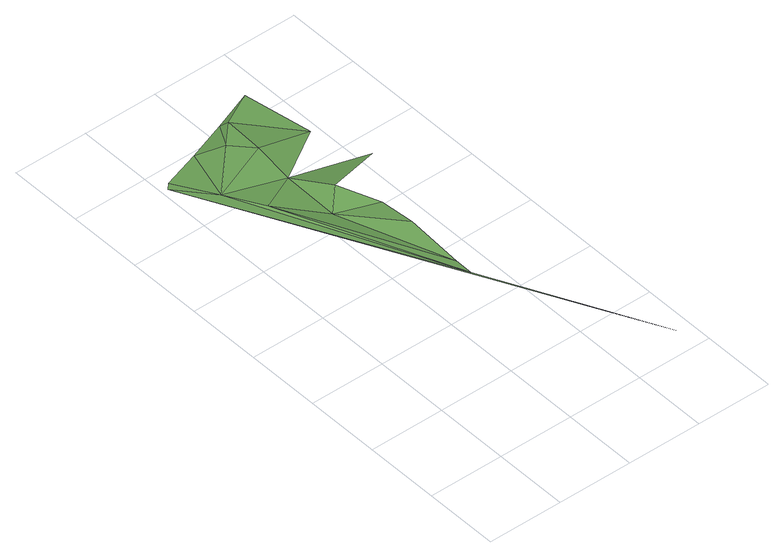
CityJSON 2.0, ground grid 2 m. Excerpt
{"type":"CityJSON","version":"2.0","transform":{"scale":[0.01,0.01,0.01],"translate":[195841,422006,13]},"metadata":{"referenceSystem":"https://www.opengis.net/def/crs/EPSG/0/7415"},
"CityObjects":{
"plantcover1":{"type":"PlantCover","attributes":{"3df_class":"Forest","bgt_fysiekvoorkomen":"groenvoorziening","bgt_status":"bestaand","identificatienamespace":"NL.IMGeo","begroeidterreindeeloptalud":"true","plus_fysiekvoorkomen":"gras- en kruidachtigen","relatievehoogteligging":0,"aantal_punten":0},"geometry":[{"type":"MultiSurface","lod":"1","boundaries":[[[0,1,2]],[[0,2,3]],[[4,2,1]],[[4,5,2]],[[2,5,6]],[[4,7,5]],[[5,7,8]],[[9,4,1]],[[2,10,3]],[[6,5,8]],[[2,11,10]],[[11,2,6]],[[8,7,12]],[[6,8,13]],[[14,3,10]],[[15,8,12]],[[8,15,13]],[[11,16,10]],[[10,16,14]],[[17,6,13]],[[18,11,6]],[[16,11,18]],[[14,16,19]],[[19,16,18]]]}]}
},
"vertices":[
[19,1143,48],[18,1142,31],[73,1028,61],[115,1169,55],[323,478,61],[123,928,67],[223,978,58],[323,528,60],[223,828,53],[524,23,82],[173,1128,80],[223,1078,78],[323,678,75],[273,878,76],[212,1196,67],[323,778,65],[223,1178,85],[423,928,47],[373,1078,39],[308,1223,85]
]}
